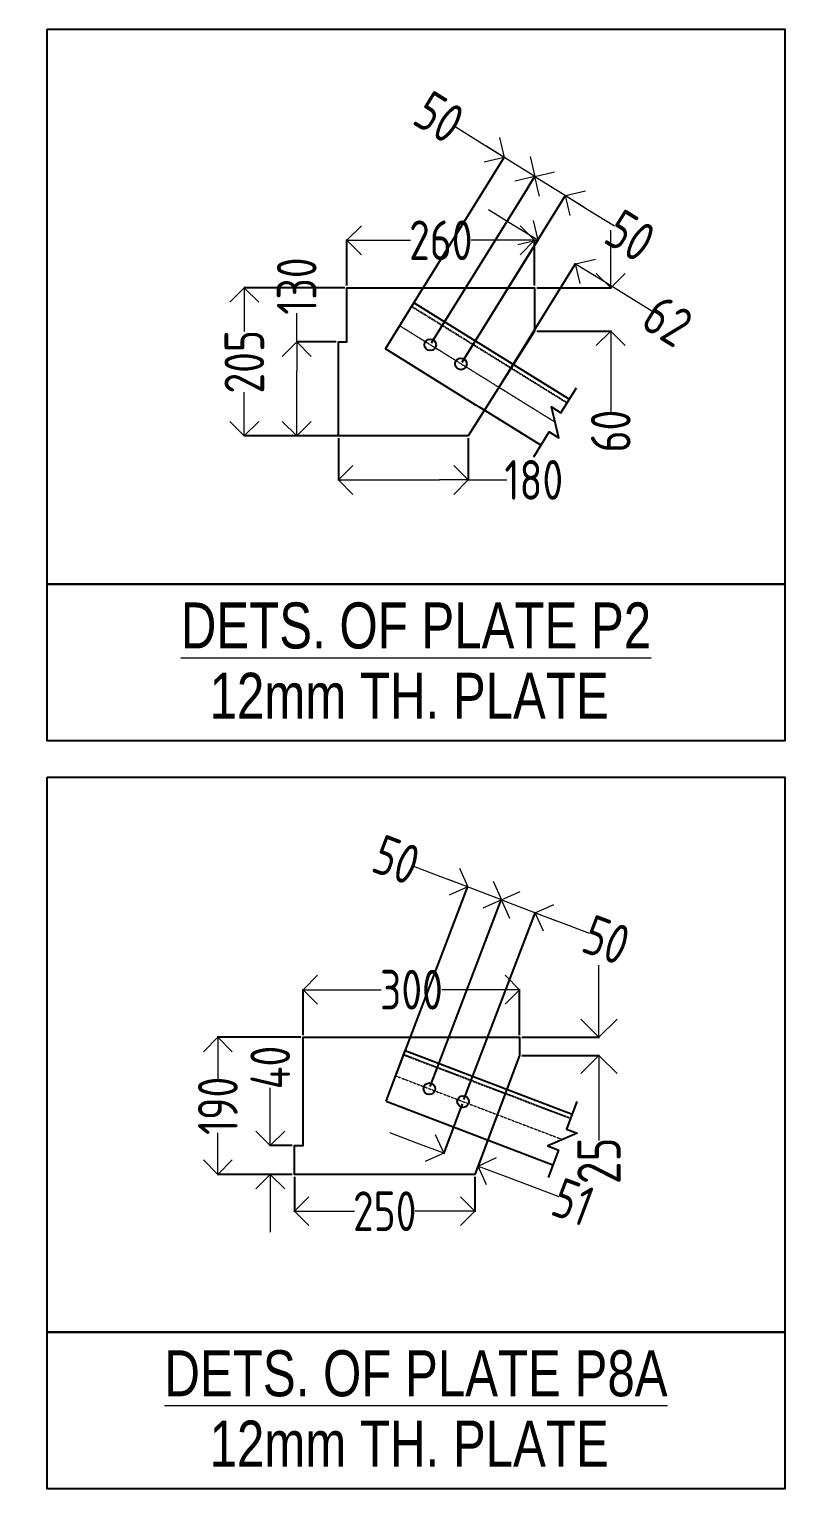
# Model space of a CAD drawing. Header units: millimetres. Extents: x 3470347 to 5996549, y -3470518 to 17149644.
# Drawn here: x 4840630 to 4844489, y 6798747 to 6806026 of the extents above; entities that cross this region are included whole.
import ezdxf
from ezdxf.enums import TextEntityAlignment as Align

# ---------------------------------------------------------------- set-up
doc = ezdxf.new("R2010")
doc.units = ezdxf.units.MM
doc.header["$MEASUREMENT"] = 0
doc.header["$PDMODE"] = 35
doc.header["$PDSIZE"] = -5
doc.linetypes.add('DASHED2', pattern=[0.375, 0.25, -0.125])
doc.linetypes.add('HIDDEN', pattern=[0.375, 0.25, -0.125])
doc.layers.get('0').update_dxf_attribs({"linetype": 'CONTINUOUS', "lineweight": 25})
doc.layers.get('DEFPOINTS').update_dxf_attribs({"linetype": 'CONTINUOUS', "lineweight": 25})
doc.layers.add('lintel', color=2, linetype='CONTINUOUS')
for name, color, linetype, lineweight in [('rDIMension', 1, 'CONTINUOUS', 18), ('rPCC DASH', 9, 'HIDDEN', 15), ('rRCC 1', 3, 'CONTINUOUS', 25), ('rRCC 2', 40, 'CONTINUOUS', 15)]:
    doc.layers.add(name, color=color, linetype=linetype, lineweight=lineweight)
doc.styles.add('DIM', font='geniso.shx', dxfattribs={"width": 0.85})
doc.styles.get("Standard").update_dxf_attribs({"font": ''})
doc.styles.add('TEXT3', font='geniso.shx')
doc.styles.get('Standard').set_extended_font_data('AR CENA')
doc.dimstyles.new('ST-50', dxfattribs={"dimscale": 100, "dimtxt": 2.5, "dimasz": 2, "dimexe": 0.18, "dimexo": 0.0625, "dimgap": 0.2, "dimtad": 0, "dimdec": 0, "dimlfac": 0.5, "dimzin": 0, "dimdsep": 46, "dimtxsty": 'DIM', "dimblk": 'OPEN90', "dimcen": 0.09, "dimclrd": 256, "dimclrt": 7, "dimadec": 0, "dimazin": 0, "dimtfac": 1, "dimtdec": 0, "dimtofl": 0, "dimtmove": 0, "dimatfit": 3, "dimldrblk": 'OPEN90', "dimfxl": 1, "dimtolj": 1, "dimtzin": 0, "dimlwd": -1, "dimarcsym": 0})

# ---------------------------------------------------------------- blocks, each defined once
blk = doc.blocks.new('_Open90')
at = {"color": 0, "linetype": 'ByBlock', "lineweight": -2}
for p, q in [((-0.5, 0.5), (0, 0)), ((0, 0), (-1, 0)), ((0, 0), (-0.5, -0.5))]:
    blk.add_line(p, q, dxfattribs=at)
blk = doc.blocks.new('*D1547')
at = {"layer": 'DEFPOINTS', "color": 0, "linetype": 'ByBlock'}
for p in [(1100547.5, -2127687.1), (1100258.1, -2128154), (1100343, -2128206.7)]:
    blk.add_point(p, dxfattribs=at)
at = {"layer": 'rDIMension', "ltscale": 0.5}
for p, q in [((1100479.6, -2127645), (1100411.6, -2127602.8)), ((1100700.5, -2127782), (1100768.5, -2127824.1))]:
    blk.add_line(p, q, dxfattribs=at)
at = {"layer": 'rDIMension', "color": 0, "lineweight": -2, "ltscale": 0.5}
for p, q in [((1100261.4, -2128148.7), (1100548.5, -2127685.6)), ((1100346.3, -2128201.4), (1100633.5, -2127738.3))]:
    blk.add_line(p, q, dxfattribs=at)
at = {"layer": 'rDIMension', "linetype": 'ByBlock', "xscale": 80, "yscale": 80, "zscale": 80}
for p, rotation in [((1100547.5, -2127687.1), 328.1987864968261), ((1100632.5, -2127739.8), 148.1987864968262)]:
    blk.add_blockref('_Open90', p, dxfattribs=dict(at, rotation=rotation))
at = {"layer": 'rDIMension', "color": 7, "linetype": 'ByBlock', "insert": (1100367.7, -2127575.6), "char_height": 110, "attachment_point": 5, "rotation": 328.1988, "style": 'DIM'}
blk.add_mtext('\\A1;50', dxfattribs=at)
blk = doc.blocks.new('*D1548')
at = {"layer": 'DEFPOINTS', "color": 0, "linetype": 'ByBlock'}
for p in [(1100717.7, -2127792.7), (1100343, -2128206.7), (1100428.2, -2128259.5)]:
    blk.add_point(p, dxfattribs=at)
at = {"layer": 'rDIMension', "ltscale": 0.5}
for p, q in [((1100564.5, -2127697.7), (1100496.5, -2127655.5)), ((1100785.7, -2127834.8), (1100853.7, -2127877))]:
    blk.add_line(p, q, dxfattribs=at)
at = {"layer": 'rDIMension', "color": 0, "lineweight": -2, "ltscale": 0.5}
for p, q in [((1100346.3, -2128201.4), (1100633.5, -2127738.3)), ((1100431.5, -2128254.2), (1100718.7, -2127791.1))]:
    blk.add_line(p, q, dxfattribs=at)
at = {"layer": 'rDIMension', "linetype": 'ByBlock', "xscale": 80, "yscale": 80, "zscale": 80}
for p, rotation in [((1100632.5, -2127739.8), 328.198786494887), ((1100717.7, -2127792.7), 148.1987864948869)]:
    blk.add_blockref('_Open90', p, dxfattribs=dict(at, rotation=rotation))
at = {"layer": 'rDIMension', "color": 7, "linetype": 'ByBlock', "insert": (1100897.5, -2127904.1), "char_height": 110, "attachment_point": 5, "rotation": 328.1988, "style": 'DIM'}
blk.add_mtext('\\A1;50', dxfattribs=at)
blk = doc.blocks.new('*D1549')
at = {"layer": 'DEFPOINTS', "color": 0, "linetype": 'ByBlock'}
for p in [(1100112.1, -2128048.6), (1099827.5, -2128458.6), (1100112.1, -2128458.6)]:
    blk.add_point(p, dxfattribs=at)
at = {"layer": 'rDIMension', "color": 0, "lineweight": -2, "ltscale": 0.5}
for p, q in [((1100105.8, -2128048.6), (1099825.7, -2128048.6)), ((1100105.8, -2128458.6), (1099825.7, -2128458.6))]:
    blk.add_line(p, q, dxfattribs=at)
at = {"layer": 'rDIMension', "ltscale": 0.5}
for p, q in [((1099827.5, -2128128.6), (1099827.5, -2128169.4)), ((1099827.5, -2128378.6), (1099827.5, -2128337.9))]:
    blk.add_line(p, q, dxfattribs=at)
at = {"layer": 'rDIMension', "linetype": 'ByBlock', "xscale": 80, "yscale": 80, "zscale": 80}
for p, rotation in [((1099827.5, -2128048.6), 90), ((1099827.5, -2128458.6), 270)]:
    blk.add_blockref('_Open90', p, dxfattribs=dict(at, rotation=rotation))
at = {"layer": 'rDIMension', "color": 7, "linetype": 'ByBlock', "insert": (1099827.5, -2128253.6), "char_height": 110, "attachment_point": 5, "rotation": 90, "style": 'DIM'}
blk.add_mtext('\\A1;205', dxfattribs=at)
blk = doc.blocks.new('*D1550')
at = {"layer": 'DEFPOINTS', "color": 0, "linetype": 'ByBlock'}
for p in [(1100112.1, -2127916.8), (1100112.1, -2128048.6), (1100632.1, -2128048.6)]:
    blk.add_point(p, dxfattribs=at)
at = {"layer": 'rDIMension', "color": 0, "lineweight": -2, "ltscale": 0.5}
for p, q in [((1100112.1, -2128042.4), (1100112.1, -2127915)), ((1100632.1, -2128042.4), (1100632.1, -2127915))]:
    blk.add_line(p, q, dxfattribs=at)
at = {"layer": 'rDIMension', "ltscale": 0.5}
for p, q in [((1100192.1, -2127916.8), (1100287.8, -2127916.8)), ((1100552.1, -2127916.8), (1100456.4, -2127916.8))]:
    blk.add_line(p, q, dxfattribs=at)
at = {"layer": 'rDIMension', "linetype": 'ByBlock', "xscale": 80, "yscale": 80, "zscale": 80, "rotation": 180}
blk.add_blockref('_Open90', (1100112.1, -2127916.8), dxfattribs=at)
at = {"layer": 'rDIMension', "linetype": 'ByBlock', "xscale": 80, "yscale": 80, "zscale": 80}
blk.add_blockref('_Open90', (1100632.1, -2127916.8), dxfattribs=at)
at = {"layer": 'rDIMension', "color": 7, "linetype": 'ByBlock', "insert": (1100372.1, -2127916.8), "char_height": 110, "attachment_point": 5, "style": 'DIM'}
blk.add_mtext('\\A1;260', dxfattribs=at)
blk = doc.blocks.new('*D1551')
at = {"layer": 'DEFPOINTS', "color": 0, "linetype": 'ByBlock'}
for p in [(1100088.1, -2128458.6), (1100448.1, -2128458.6), (1100448.1, -2128580.9)]:
    blk.add_point(p, dxfattribs=at)
at = {"layer": 'rDIMension', "color": 0, "lineweight": -2, "ltscale": 0.5}
for p, q in [((1100088.1, -2128464.9), (1100088.1, -2128582.7)), ((1100448.1, -2128464.9), (1100448.1, -2128582.7))]:
    blk.add_line(p, q, dxfattribs=at)
at = {"layer": 'rDIMension', "ltscale": 0.5}
for p, q in [((1100168.1, -2128580.9), (1100368.1, -2128580.9)), ((1100448.1, -2128580.9), (1100554.9, -2128580.9))]:
    blk.add_line(p, q, dxfattribs=at)
at = {"layer": 'rDIMension', "linetype": 'ByBlock', "xscale": 80, "yscale": 80, "zscale": 80, "rotation": 180}
blk.add_blockref('_Open90', (1100088.1, -2128580.9), dxfattribs=at)
at = {"layer": 'rDIMension', "linetype": 'ByBlock', "xscale": 80, "yscale": 80, "zscale": 80}
blk.add_blockref('_Open90', (1100448.1, -2128580.9), dxfattribs=at)
at = {"layer": 'rDIMension', "color": 7, "linetype": 'ByBlock', "insert": (1100629.8, -2128580.9), "char_height": 110, "attachment_point": 5, "style": 'DIM'}
blk.add_mtext('\\A1;180', dxfattribs=at)
blk = doc.blocks.new('*D1552')
at = {"layer": 'DEFPOINTS', "color": 0, "linetype": 'ByBlock'}
for p in [(1100632.1, -2128048.6), (1100632.1, -2128168.6), (1100843.2, -2128168.6)]:
    blk.add_point(p, dxfattribs=at)
at = {"layer": 'rDIMension', "ltscale": 0.5}
for p, q in [((1100843.2, -2127968.6), (1100843.2, -2127888.6)), ((1100843.2, -2128248.6), (1100843.2, -2128393.9))]:
    blk.add_line(p, q, dxfattribs=at)
at = {"layer": 'rDIMension', "color": 0, "lineweight": -2, "ltscale": 0.5}
for p, q in [((1100638.3, -2128048.6), (1100845, -2128048.6)), ((1100638.3, -2128168.6), (1100845, -2128168.6))]:
    blk.add_line(p, q, dxfattribs=at)
at = {"layer": 'rDIMension', "linetype": 'ByBlock', "xscale": 80, "yscale": 80, "zscale": 80}
for p, rotation in [((1100843.2, -2128048.6), 270), ((1100843.2, -2128168.6), 90)]:
    blk.add_blockref('_Open90', p, dxfattribs=dict(at, rotation=rotation))
at = {"layer": 'rDIMension', "color": 7, "linetype": 'ByBlock', "insert": (1100843.2, -2128445.5), "char_height": 110, "attachment_point": 5, "rotation": 90, "style": 'DIM'}
blk.add_mtext('\\A1;60', dxfattribs=at)
blk = doc.blocks.new('*D1557')
at = {"layer": 'DEFPOINTS', "color": 0, "linetype": 'ByBlock'}
for p in [(1099972.7, -2128198.6), (1100088.1, -2128198.6), (1100088.1, -2128458.6)]:
    blk.add_point(p, dxfattribs=at)
at = {"layer": 'rDIMension', "ltscale": 0.5}
for p, q in [((1099972.7, -2128198.6), (1099972.7, -2128118.6)), ((1099972.7, -2128378.6), (1099972.7, -2128278.6))]:
    blk.add_line(p, q, dxfattribs=at)
at = {"layer": 'rDIMension', "color": 0, "lineweight": -2, "ltscale": 0.5}
for p, q in [((1100081.8, -2128198.6), (1099970.9, -2128198.6)), ((1100081.8, -2128458.6), (1099970.9, -2128458.6))]:
    blk.add_line(p, q, dxfattribs=at)
at = {"layer": 'rDIMension', "linetype": 'ByBlock', "xscale": 80, "yscale": 80, "zscale": 80}
for p, rotation in [((1099972.7, -2128198.6), 90), ((1099972.7, -2128458.6), 270)]:
    blk.add_blockref('_Open90', p, dxfattribs=dict(at, rotation=rotation))
at = {"layer": 'rDIMension', "color": 7, "linetype": 'ByBlock', "insert": (1099972.7, -2128043.7), "char_height": 110, "attachment_point": 5, "rotation": 90, "style": 'DIM'}
blk.add_mtext('\\A1;130', dxfattribs=at)
blk = doc.blocks.new('*D1594')
at = {"layer": 'DEFPOINTS', "color": 0, "linetype": 'ByBlock'}
for p in [(1099990.7, -2130125.7), (1099754.1, -2130505.7), (1099966.7, -2130505.7)]:
    blk.add_point(p, dxfattribs=at)
at = {"layer": 'rDIMension', "color": 0, "lineweight": -2, "ltscale": 0.5}
for p, q in [((1099984.5, -2130125.7), (1099752.3, -2130125.7)), ((1099960.5, -2130505.7), (1099752.3, -2130505.7))]:
    blk.add_line(p, q, dxfattribs=at)
at = {"layer": 'rDIMension', "ltscale": 0.5}
for p, q in [((1099754.1, -2130205.7), (1099754.1, -2130240.6)), ((1099754.1, -2130425.7), (1099754.1, -2130390.8))]:
    blk.add_line(p, q, dxfattribs=at)
at = {"layer": 'rDIMension', "linetype": 'ByBlock', "xscale": 80, "yscale": 80, "zscale": 80}
for p, rotation in [((1099754.1, -2130125.7), 90), ((1099754.1, -2130505.7), 270)]:
    blk.add_blockref('_Open90', p, dxfattribs=dict(at, rotation=rotation))
at = {"layer": 'rDIMension', "color": 7, "linetype": 'ByBlock', "insert": (1099754.1, -2130315.7), "char_height": 110, "attachment_point": 5, "rotation": 90, "style": 'DIM'}
blk.add_mtext('\\A1;190', dxfattribs=at)
blk = doc.blocks.new('*D1595')
at = {"layer": 'DEFPOINTS', "color": 0, "linetype": 'ByBlock'}
for p in [(1099899.4, -2130425.7), (1099966.7, -2130425.7), (1099966.7, -2130505.7)]:
    blk.add_point(p, dxfattribs=at)
at = {"layer": 'rDIMension', "ltscale": 0.5}
for p, q in [((1099899.4, -2130345.7), (1099899.4, -2130265.7)), ((1099899.4, -2130585.7), (1099899.4, -2130665.7))]:
    blk.add_line(p, q, dxfattribs=at)
at = {"layer": 'rDIMension', "color": 0, "lineweight": -2, "ltscale": 0.5}
for p, q in [((1099960.5, -2130425.7), (1099897.6, -2130425.7)), ((1099960.5, -2130505.7), (1099897.6, -2130505.7))]:
    blk.add_line(p, q, dxfattribs=at)
at = {"layer": 'rDIMension', "linetype": 'ByBlock', "xscale": 80, "yscale": 80, "zscale": 80}
for p, rotation in [((1099899.4, -2130425.7), 270), ((1099899.4, -2130505.7), 90)]:
    blk.add_blockref('_Open90', p, dxfattribs=dict(at, rotation=rotation))
at = {"layer": 'rDIMension', "color": 7, "linetype": 'ByBlock', "insert": (1099899.4, -2130209.4), "char_height": 110, "attachment_point": 5, "rotation": 90, "style": 'DIM'}
blk.add_mtext('\\A1;40', dxfattribs=at)
blk = doc.blocks.new('*D1596')
at = {"layer": 'DEFPOINTS', "color": 0, "linetype": 'ByBlock'}
for p in [(1099990.7, -2129993.8), (1099990.7, -2130125.7), (1100590.7, -2130125.7)]:
    blk.add_point(p, dxfattribs=at)
at = {"layer": 'rDIMension', "color": 0, "lineweight": -2, "ltscale": 0.5}
for p, q in [((1099990.7, -2130119.4), (1099990.7, -2129992)), ((1100590.7, -2130119.4), (1100590.7, -2129992))]:
    blk.add_line(p, q, dxfattribs=at)
at = {"layer": 'rDIMension', "ltscale": 0.5}
for p, q in [((1100070.7, -2129993.8), (1100206.5, -2129993.8)), ((1100510.7, -2129993.8), (1100375, -2129993.8))]:
    blk.add_line(p, q, dxfattribs=at)
at = {"layer": 'rDIMension', "linetype": 'ByBlock', "xscale": 80, "yscale": 80, "zscale": 80, "rotation": 180}
blk.add_blockref('_Open90', (1099990.7, -2129993.8), dxfattribs=at)
at = {"layer": 'rDIMension', "linetype": 'ByBlock', "xscale": 80, "yscale": 80, "zscale": 80}
blk.add_blockref('_Open90', (1100590.7, -2129993.8), dxfattribs=at)
at = {"layer": 'rDIMension', "color": 7, "linetype": 'ByBlock', "insert": (1100290.7, -2129993.8), "char_height": 110, "attachment_point": 5, "style": 'DIM'}
blk.add_mtext('\\A1;300', dxfattribs=at)
blk = doc.blocks.new('*D1597')
at = {"layer": 'DEFPOINTS', "color": 0, "linetype": 'ByBlock'}
for p in [(1099966.7, -2130505.7), (1100466.7, -2130505.7), (1100466.7, -2130607.6)]:
    blk.add_point(p, dxfattribs=at)
at = {"layer": 'rDIMension', "color": 0, "lineweight": -2, "ltscale": 0.5}
for p, q in [((1099966.7, -2130511.9), (1099966.7, -2130609.4)), ((1100466.7, -2130511.9), (1100466.7, -2130609.4))]:
    blk.add_line(p, q, dxfattribs=at)
at = {"layer": 'rDIMension', "ltscale": 0.5}
for p, q in [((1100046.7, -2130607.6), (1100132.5, -2130607.6)), ((1100386.7, -2130607.6), (1100301, -2130607.6))]:
    blk.add_line(p, q, dxfattribs=at)
at = {"layer": 'rDIMension', "linetype": 'ByBlock', "xscale": 80, "yscale": 80, "zscale": 80, "rotation": 180}
blk.add_blockref('_Open90', (1099966.7, -2130607.6), dxfattribs=at)
at = {"layer": 'rDIMension', "linetype": 'ByBlock', "xscale": 80, "yscale": 80, "zscale": 80}
blk.add_blockref('_Open90', (1100466.7, -2130607.6), dxfattribs=at)
at = {"layer": 'rDIMension', "color": 7, "linetype": 'ByBlock', "insert": (1100216.7, -2130607.6), "char_height": 110, "attachment_point": 5, "style": 'DIM'}
blk.add_mtext('\\A1;250', dxfattribs=at)
blk = doc.blocks.new('*D1598')
at = {"layer": 'DEFPOINTS', "color": 0, "linetype": 'ByBlock'}
for p in [(1100590.7, -2130125.7), (1100810.6, -2130125.7), (1100590.7, -2130175.7)]:
    blk.add_point(p, dxfattribs=at)
at = {"layer": 'rDIMension', "ltscale": 0.5}
for p, q in [((1100810.6, -2130025.7), (1100810.6, -2129925.7)), ((1100810.6, -2130275.7), (1100810.6, -2130411.7))]:
    blk.add_line(p, q, dxfattribs=at)
at = {"layer": 'rDIMension', "color": 0, "lineweight": -2, "ltscale": 0.5}
for p, q in [((1100597, -2130125.7), (1100812.4, -2130125.7)), ((1100597, -2130175.7), (1100812.4, -2130175.7))]:
    blk.add_line(p, q, dxfattribs=at)
at = {"layer": 'rDIMension', "linetype": 'ByBlock', "xscale": 100, "yscale": 100, "zscale": 100}
for p, rotation in [((1100810.6, -2130125.7), 270), ((1100810.6, -2130175.7), 90)]:
    blk.add_blockref('_Open90', p, dxfattribs=dict(at, rotation=rotation))
at = {"layer": 'rDIMension', "color": 7, "linetype": 'ByBlock', "insert": (1100810.6, -2130467.9), "char_height": 120, "attachment_point": 5, "rotation": 90, "style": 'DIM'}
blk.add_mtext('\\A1;25', dxfattribs=at)
blk = doc.blocks.new('*D1599')
at = {"layer": 'DEFPOINTS', "color": 0, "linetype": 'ByBlock'}
for p in [(1100446.7, -2129709), (1100247.1, -2130232.6), (1100340.5, -2130268.2)]:
    blk.add_point(p, dxfattribs=at)
at = {"layer": 'rDIMension', "ltscale": 0.5}
for p, q in [((1100372, -2129680.5), (1100297.3, -2129652)), ((1100614.9, -2129773.1), (1100689.7, -2129801.7))]:
    blk.add_line(p, q, dxfattribs=at)
at = {"layer": 'rDIMension', "color": 0, "lineweight": -2, "ltscale": 0.5}
for p, q in [((1100249.3, -2130226.7), (1100447.4, -2129707.3)), ((1100342.7, -2130262.4), (1100540.8, -2129743))]:
    blk.add_line(p, q, dxfattribs=at)
at = {"layer": 'rDIMension', "linetype": 'ByBlock', "xscale": 80, "yscale": 80, "zscale": 80}
for p, rotation in [((1100446.7, -2129709), 339.1245023021514), ((1100540.2, -2129744.6), 159.1245023021515)]:
    blk.add_blockref('_Open90', p, dxfattribs=dict(at, rotation=rotation))
at = {"layer": 'rDIMension', "color": 7, "linetype": 'ByBlock', "insert": (1100249.1, -2129633.6), "char_height": 110, "attachment_point": 5, "rotation": 339.1245, "style": 'DIM'}
blk.add_mtext('\\A1;50', dxfattribs=at)
blk = doc.blocks.new('*D1600')
at = {"layer": 'DEFPOINTS', "color": 0, "linetype": 'ByBlock'}
for p in [(1100633.6, -2129780.3), (1100340.5, -2130268.2), (1100433.9, -2130303.8)]:
    blk.add_point(p, dxfattribs=at)
at = {"layer": 'rDIMension', "ltscale": 0.5}
for p, q in [((1100465.4, -2129716.1), (1100390.7, -2129687.6)), ((1100708.3, -2129808.8), (1100783.1, -2129837.3))]:
    blk.add_line(p, q, dxfattribs=at)
at = {"layer": 'rDIMension', "color": 0, "lineweight": -2, "ltscale": 0.5}
for p, q in [((1100342.7, -2130262.4), (1100540.8, -2129743)), ((1100436.2, -2130298), (1100634.2, -2129778.6))]:
    blk.add_line(p, q, dxfattribs=at)
at = {"layer": 'rDIMension', "linetype": 'ByBlock', "xscale": 80, "yscale": 80, "zscale": 80}
for p, rotation in [((1100540.2, -2129744.6), 339.1245022981176), ((1100633.6, -2129780.3), 159.1245022981177)]:
    blk.add_blockref('_Open90', p, dxfattribs=dict(at, rotation=rotation))
at = {"layer": 'rDIMension', "color": 7, "linetype": 'ByBlock', "insert": (1100831.3, -2129855.7), "char_height": 110, "attachment_point": 5, "rotation": 339.1245, "style": 'DIM'}
blk.add_mtext('\\A1;50', dxfattribs=at)
blk = doc.blocks.new('*D1645')
at = {"layer": 'DEFPOINTS', "color": 0, "linetype": 'ByBlock'}
for p in [(1100745.6, -2127981.9), (1100428.2, -2128259.5), (1100533.1, -2128324.6)]:
    blk.add_point(p, dxfattribs=at)
at = {"layer": 'rDIMension', "ltscale": 0.5}
for p, q in [((1100572.8, -2127874.7), (1100504.8, -2127832.5)), ((1100813.6, -2128024), (1100956.7, -2128112.7))]:
    blk.add_line(p, q, dxfattribs=at)
at = {"layer": 'rDIMension', "color": 0, "lineweight": -2, "ltscale": 0.5}
for p, q in [((1100431.5, -2128254.2), (1100641.7, -2127915.3)), ((1100536.4, -2128319.2), (1100746.6, -2127980.3))]:
    blk.add_line(p, q, dxfattribs=at)
at = {"layer": 'rDIMension', "linetype": 'ByBlock', "xscale": 80, "yscale": 80, "zscale": 80}
for p, rotation in [((1100640.7, -2127916.8), 328.1987864956593), ((1100745.6, -2127981.9), 148.1987864956593)]:
    blk.add_blockref('_Open90', p, dxfattribs=dict(at, rotation=rotation))
at = {"layer": 'rDIMension', "color": 7, "linetype": 'ByBlock', "insert": (1101000.5, -2128139.9), "char_height": 110, "attachment_point": 5, "rotation": 328.1988, "style": 'DIM'}
blk.add_mtext('\\A1;62', dxfattribs=at)
blk = doc.blocks.new('*D1649')
at = {"layer": 'DEFPOINTS', "color": 0, "linetype": 'ByBlock'}
for p in [(1100433.9, -2130303.8), (1100529.1, -2130339.6), (1100475.4, -2130482.6)]:
    blk.add_point(p, dxfattribs=at)
at = {"layer": 'rDIMension', "color": 0, "lineweight": -2, "ltscale": 0.5}
for p, q in [((1100431.7, -2130309.7), (1100379.6, -2130448.5)), ((1100526.9, -2130345.5), (1100474.8, -2130484.3))]:
    blk.add_line(p, q, dxfattribs=at)
at = {"layer": 'rDIMension', "ltscale": 0.5}
for p, q in [((1100305.3, -2130418.7), (1100230.4, -2130390.5)), ((1100550.3, -2130510.7), (1100699.6, -2130566.8))]:
    blk.add_line(p, q, dxfattribs=at)
at = {"layer": 'rDIMension', "linetype": 'ByBlock'}
for p, xscale, yscale, zscale, rotation in [((1100380.2, -2130446.8), 80.00000000000001, 80.00000000000001, 80.00000000000001, 339.4059097797329), ((1100475.4, -2130482.6), 80, 80, 80, 159.4059097797329)]:
    blk.add_blockref('_Open90', p, dxfattribs=dict(at, xscale=xscale, yscale=yscale, zscale=zscale, rotation=rotation))
at = {"layer": 'rDIMension', "color": 7, "linetype": 'ByBlock', "insert": (1100739.1, -2130581.7), "char_height": 110, "attachment_point": 5, "rotation": 339.4059, "style": 'DIM'}
blk.add_mtext('\\A1;51', dxfattribs=at)
blk = doc.blocks.new('BRP')
at = {"color": 5, "linetype": 'DASHED2', "ltscale": 0.25}
for p, q in [((1100722.1, -2128367.6), (1100291.3, -2128100.5)), ((1100269.5, -2130173.7), (1100731.9, -2130350.1))]:
    blk.add_line(p, q, dxfattribs=at)
at = {"layer": 'lintel', "color": 5, "linetype": 'ByBlock'}
for p, q in [((1100218.5, -2128217.7), (1100297.6, -2128090.3)), ((1100728.4, -2128357.4), (1100297.6, -2128090.3)), ((1100649.4, -2128484.9), (1100218.5, -2128217.7)), ((1100220.3, -2130302.7), (1100273.8, -2130162.5)), ((1100273.8, -2130162.5), (1100736.2, -2130338.8)), ((1100220.3, -2130302.7), (1100682.7, -2130479))]:
    blk.add_line(p, q, dxfattribs=at)
at = {"layer": 'lintel', "color": 1, "linetype": 'ByBlock'}
for points in [[(1099281.1, -2127331.8), (1101325.6, -2127331.8), (1101325.6, -2128869.9), (1099281.1, -2128869.9)], [(1099281.1, -2128869.9), (1101325.6, -2128869.9), (1101325.6, -2129304.4), (1099281.1, -2129304.4)], [(1099281.1, -2129404.4), (1101325.6, -2129404.4), (1101325.6, -2130942.5), (1099281.1, -2130942.5)], [(1099281.1, -2130942.5), (1101325.6, -2130942.5), (1101325.6, -2131377), (1099281.1, -2131377)]]:
    blk.add_lwpolyline(points, close=True, dxfattribs=at)
at = {"layer": 'lintel', "color": 4, "linetype": 'ByBlock'}
for points in [[(1100632.1, -2128168.6), (1100448.1, -2128458.6), (1100088.1, -2128458.6), (1100088.1, -2128198.6), (1100112.1, -2128198.6), (1100112.1, -2128048.6), (1100632.1, -2128048.6)], [(1100590.7, -2130175.7), (1100466.7, -2130505.7), (1099966.7, -2130505.7), (1099966.7, -2130425.7), (1099990.7, -2130425.7), (1099990.7, -2130125.7), (1100590.7, -2130125.7)]]:
    blk.add_lwpolyline(points, close=True, dxfattribs=at)
at = {"layer": 'lintel', "color": 5, "linetype": 'ByBlock'}
for points in [[(1100629.6, -2128516.7), (1100672.5, -2128447.6), (1100698.9, -2128464), (1100678.8, -2128378.2), (1100705.3, -2128394.6), (1100748.2, -2128325.5)], [(1100749.5, -2130303.8), (1100720.6, -2130379.8), (1100749.7, -2130390.9), (1100669.2, -2130426.9), (1100698.3, -2130438), (1100669.4, -2130514)]]:
    blk.add_lwpolyline(points, dxfattribs=at)
at = {"layer": 'rPCC DASH', "linetype": 'DASHED2', "ltscale": 0.35}
for p, q in [((1100688.9, -2128421.1), (1100258.1, -2128154)), ((1100247.1, -2130232.6), (1100709.5, -2130408.9))]:
    blk.add_line(p, q, dxfattribs=at)
at = {"layer": 'rRCC 1', "color": 40, "true_color": 0xf8d731}
for centre in [(1100343, -2128206.7), (1100428, -2128259.4), (1100340.5, -2130268.2), (1100433.9, -2130303.8)]:
    blk.add_circle(centre, 16, dxfattribs=at)
at = {"layer": 'rRCC 2', "width": 0.8}
for s, p in [('%%UDETS. OF PLATE P2', (1100303.4, -2128984.3)), ('12mm TH. PLATE ', (1100303.4, -2129179.2)), ('%%UDETS. OF PLATE P8A', (1100303.4, -2131056.8)), ('12mm TH. PLATE ', (1100303.4, -2131251.7))]:
    blk.add_text(s, height=127.5, dxfattribs=at).set_placement(p, align=Align.MIDDLE_CENTER)
at = {"layer": 'rDIMension', "ltscale": 0.5}
for p1, p2, distance, picture, middle in [((1100343, -2128206.7), (1100258.1, -2128154), -549.3, '*D1547', (1100367.7, -2127575.6)), ((1100343, -2128206.7), (1100428.2, -2128259.5), 549.3, '*D1548', (1100897.5, -2127904.1)), ((1100340.5, -2130268.2), (1100247.1, -2130232.6), -560.3, '*D1599', (1100249.1, -2129633.6)), ((1100340.5, -2130268.2), (1100433.9, -2130303.8), 560.3, '*D1600', (1100831.3, -2129855.7))]:
    dim = blk.add_aligned_dim(p1=p1, p2=p2, distance=distance, dimstyle='ST-50', override={"dimtxt": 1.1, "dimasz": 0.8, "dimexe": 0.018, "dimgap": 0.001, "dimblk": 'Open90'}, dxfattribs=at)
    dim.commit()
    dim.dimension.update_dxf_attribs({"geometry": picture, "text_midpoint": middle})
for base, p1, p2, angle, override, picture, middle, dimtype in [((1100745.6, -2127981.9), (1100428.2, -2128259.5), (1100533.1, -2128324.6), 328.1988, {"dimtxt": 1.1, "dimasz": 0.8, "dimexe": 0.018, "dimgap": 0.001, "dimblk": 'Open90'}, '*D1645', (1101000.5, -2128139.9), 129), ((1100843.2, -2128168.6), (1100632.1, -2128048.6), (1100632.1, -2128168.6), 90, {"dimtxt": 1.1, "dimasz": 0.8, "dimexe": 0.018, "dimgap": 0.001, "dimblk": 'Open90'}, '*D1552', (1100843.2, -2128445.5), 128), ((1100810.6, -2130125.7), (1100590.7, -2130175.7), (1100590.7, -2130125.7), 90, {"dimtxt": 1.2, "dimasz": 1, "dimexe": 0.018, "dimgap": 0.001, "dimtxsty": 'DIM', "dimblk": 'Open90'}, '*D1598', (1100810.6, -2130467.9), 128), ((1100475.4, -2130482.6), (1100433.9, -2130303.8), (1100529.1, -2130339.6), 339.4059, {"dimtxt": 1.1, "dimasz": 0.8, "dimexe": 0.018, "dimgap": 0.001, "dimblk": 'Open90'}, '*D1649', (1100739.1, -2130581.7), 129)]:
    dim = blk.add_linear_dim(base=base, p1=p1, p2=p2, angle=angle, dimstyle='ST-50', override=override, dxfattribs=at)
    dim.commit()
    dim.dimension.update_dxf_attribs({"geometry": picture, "text_midpoint": middle, "dimtype": dimtype})
for base, p1, p2, picture, middle in [((1100112.1, -2127916.8), (1100632.1, -2128048.6), (1100112.1, -2128048.6), '*D1550', (1100372.1, -2127916.8)), ((1099990.7, -2129993.8), (1100590.7, -2130125.7), (1099990.7, -2130125.7), '*D1596', (1100290.7, -2129993.8)), ((1100466.7, -2130607.6), (1099966.7, -2130505.7), (1100466.7, -2130505.7), '*D1597', (1100216.7, -2130607.6))]:
    dim = blk.add_linear_dim(base=base, p1=p1, p2=p2, dimstyle='ST-50', override={"dimtxt": 1.1, "dimasz": 0.8, "dimexe": 0.018, "dimgap": 0.001, "dimblk": 'Open90'}, dxfattribs=at)
    dim.commit()
    dim.dimension.update_dxf_attribs({"geometry": picture, "text_midpoint": middle})
for base, p1, p2, picture, middle in [((1099972.7, -2128198.6), (1100088.1, -2128458.6), (1100088.1, -2128198.6), '*D1557', (1099972.7, -2128043.7)), ((1099827.5, -2128458.6), (1100112.1, -2128048.6), (1100112.1, -2128458.6), '*D1549', (1099827.5, -2128253.6)), ((1099754.1, -2130505.7), (1099990.7, -2130125.7), (1099966.7, -2130505.7), '*D1594', (1099754.1, -2130315.7)), ((1099899.4, -2130425.7), (1099966.7, -2130505.7), (1099966.7, -2130425.7), '*D1595', (1099899.4, -2130209.4))]:
    dim = blk.add_linear_dim(base=base, p1=p1, p2=p2, angle=90, dimstyle='ST-50', override={"dimtxt": 1.1, "dimasz": 0.8, "dimexe": 0.018, "dimgap": 0.001, "dimblk": 'Open90'}, dxfattribs=at)
    dim.commit()
    dim.dimension.update_dxf_attribs({"geometry": picture, "text_midpoint": middle})
dim = blk.add_linear_dim(base=(1100448.1, -2128580.9), p1=(1100088.1, -2128458.6), p2=(1100448.1, -2128458.6), dimstyle='ST-50', override={"dimtxt": 1.1, "dimasz": 0.8, "dimexe": 0.018, "dimgap": 0.001, "dimblk": 'Open90'}, dxfattribs=at)
dim.commit()
dim.dimension.update_dxf_attribs({"geometry": '*D1551', "text_midpoint": (1100629.8, -2128580.9), "dimtype": 128})

msp = doc.modelspace()

# ---------------------------------------------------------------- texts
at = {"lineweight": 25, "insert": (4789657.5, 6804964.64, 0), "char_height": 545.3389, "width": 149020.413, "attachment_point": 1, "style": 'TEXT3', "bg_fill": 2}
msp.add_mtext('{\\ftimes new roman|b0|i0|c0|p0;\\LVADODARA.}', dxfattribs=at)

# ---------------------------------------------------------------- next in the draw order: block references
at = {"layer": 'lintel', "color": 5, "linetype": 'ByBlock', "xscale": 1.799418898218393, "yscale": 1.799418898218393, "zscale": 1.799418898218393}
msp.add_blockref('BRP', (2862652.54, 10633986.66), dxfattribs=at)

doc.saveas('drawing.dxf')
